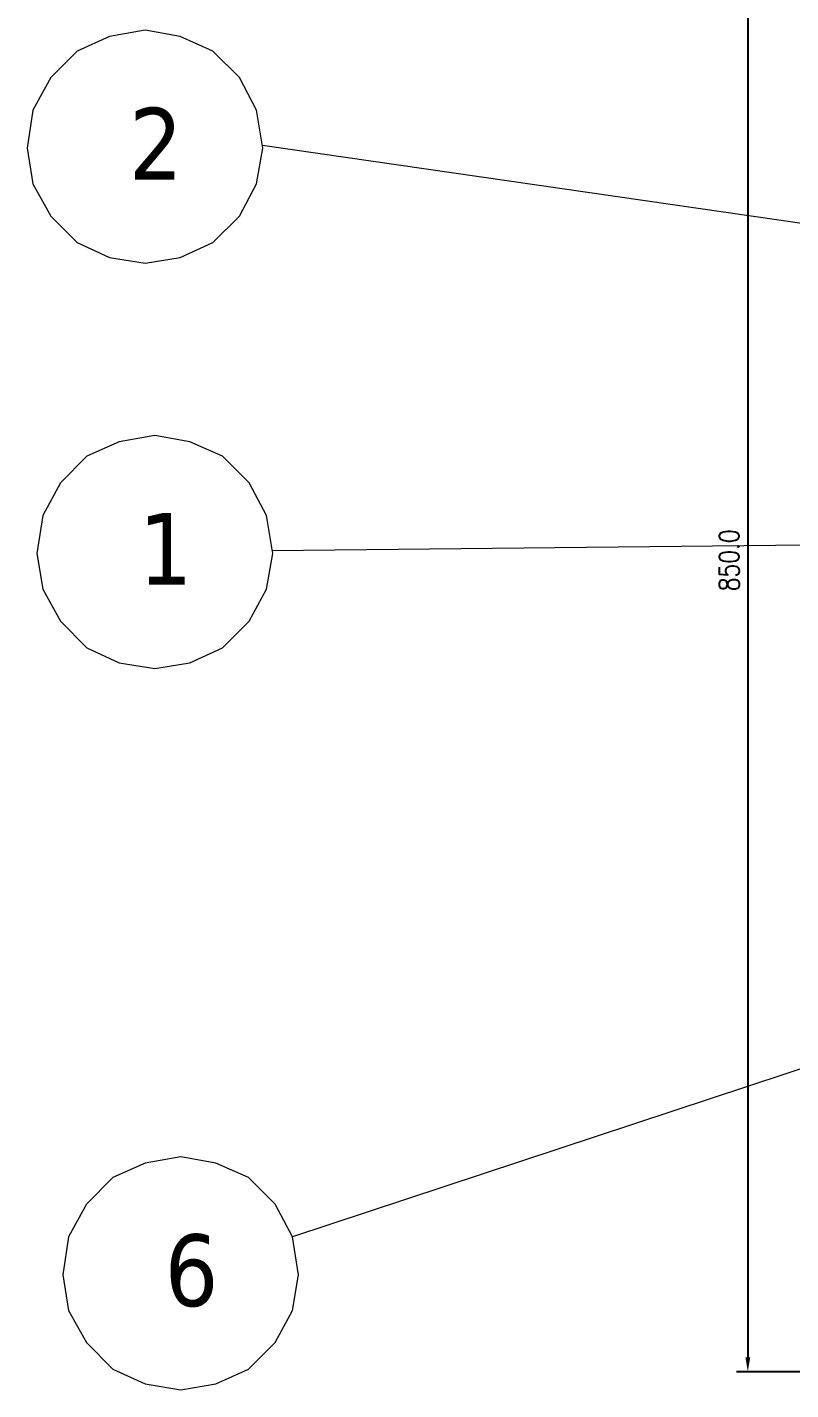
# Model space of a CAD drawing. Header units: millimetres. Extents: x 13152 to 35294, y -6229 to 54471.
# Drawn here: x 27601 to 28001, y 52057 to 52771 of the extents above; entities that cross this region are included whole.
import ezdxf

# ---------------------------------------------------------------- set-up
doc = ezdxf.new("R2010")
doc.units = ezdxf.units.MM
doc.header["$LTSCALE"] = 4
doc.layers.add('标注、文本', color=3, linetype='Continuous', lineweight=25)
doc.layers.add('铁心', color=3, linetype='Continuous', lineweight=0)
doc.styles.add('Tahoma$001', font='tahoma.ttf', dxfattribs={"height": 2.159784})
doc.styles.add('TH_GBDIM', font='romans.shx', dxfattribs={"width": 0.8, "bigfont": 'gbcbig.shx'})
doc.dimstyles.new('TH_GBDIM1', dxfattribs={"dimscale": 3, "dimtxt": 3.5, "dimasz": 2.5, "dimexe": 2, "dimexo": 0, "dimgap": 1.5, "dimtad": 1, "dimdec": 1, "dimzin": 0, "dimdsep": 46, "dimtxsty": 'TH_GBDIM', "dimcen": 2.5, "dimclrd": 3, "dimclre": 256, "dimclrt": 2, "dimadec": 0, "dimazin": 0, "dimtfac": 0.714286, "dimtdec": 1, "dimtmove": 0, "dimatfit": 3, "dimfxl": 0, "dimtzin": 0, "dimlwd": -1, "dimlwe": -1, "dimarcsym": 0})

# ---------------------------------------------------------------- blocks, each defined once
blk = doc.blocks.new('*D220')
at = {"layer": 'Defpoints', "color": 0}
for p in [(28151.61, 52916.39), (27978.7, 52066.39), (28109.11, 52066.39)]:
    blk.add_point(p, dxfattribs=at)
at = {"layer": '标注、文本'}
for p, q in [((28151.61, 52916.39), (27972.7, 52916.39)), ((28109.11, 52066.39), (27972.7, 52066.39))]:
    blk.add_line(p, q, dxfattribs=at)
at = {"layer": '标注、文本', "color": 3}
blk.add_line((27978.7, 52908.89), (27978.7, 52073.89), dxfattribs=at)
for points in [[(27977.45, 52908.89), (27979.95, 52908.89), (27978.7, 52916.39)], [(27977.45, 52073.89), (27979.95, 52073.89), (27978.7, 52066.39)]]:
    blk.add_solid(points, dxfattribs=at)
at = {"layer": '标注、文本', "color": 2, "insert": (27968.95, 52491.39), "char_height": 10.5, "attachment_point": 5, "rotation": 90, "style": 'TH_GBDIM'}
blk.add_mtext('850.0', dxfattribs=at)

msp = doc.modelspace()

# ---------------------------------------------------------------- linework, layer by layer
at = {"layer": '铁心', "lineweight": 13}
for points in [[(27724.72, 52707.21), (27721.41, 52727.08), (27712.37, 52744.25), (27698.52, 52758.11), (27681.35, 52765.64), (27662.98, 52768.95), (27644.3, 52765.64), (27627.44, 52758.11), (27613.58, 52744.25), (27604.24, 52727.08), (27601.23, 52707.21), (27604.24, 52688.53), (27613.58, 52671.67), (27627.44, 52657.81), (27644.3, 52649.98), (27662.98, 52646.97), (27681.35, 52649.98), (27698.52, 52657.81), (27712.37, 52671.67), (27721.41, 52688.53)], [(27729.8, 52494.98), (27726.48, 52514.86), (27717.45, 52532.02), (27703.59, 52545.88), (27686.42, 52553.41), (27668.05, 52556.72), (27649.38, 52553.41), (27632.51, 52545.88), (27618.66, 52532.02), (27609.32, 52514.86), (27606.31, 52494.98), (27609.32, 52476.3), (27618.66, 52459.44), (27632.51, 52445.58), (27649.38, 52437.75), (27668.05, 52434.74), (27686.42, 52437.75), (27703.59, 52445.58), (27717.45, 52459.44), (27726.48, 52476.3)], [(27743.41, 52117.17), (27740.1, 52137.05), (27731.06, 52154.22), (27717.21, 52168.07), (27700.04, 52175.6), (27681.67, 52178.92), (27662.99, 52175.6), (27646.13, 52168.07), (27632.27, 52154.22), (27622.93, 52137.05), (27619.92, 52117.17), (27622.93, 52098.5), (27632.27, 52081.63), (27646.13, 52067.78), (27662.99, 52059.95), (27681.67, 52056.93), (27700.04, 52059.95), (27717.21, 52067.78), (27731.06, 52081.63), (27740.1, 52098.5)]]:
    msp.add_lwpolyline(points, close=True, dxfattribs=at)
for points in [[(28436.92, 52605.6), (27724.49, 52708.57), (27724.49, 52708.57)], [(28339.37, 52502.71), (27729.57, 52496.34), (27729.57, 52496.34)], [(28456.29, 52373.55), (27740.1, 52137.05), (27740.1, 52137.05)]]:
    msp.add_lwpolyline(points, dxfattribs=at)

# ---------------------------------------------------------------- texts
at = {"layer": '铁心', "lineweight": 13, "style": 'Tahoma$001'}
for s, p in [('2', (27654.49, 52690.78)), ('1', (27659.57, 52478.55)), ('6', (27673.18, 52100.75))]:
    msp.add_text(s, height=37.59, dxfattribs=at).set_placement(p)

# ---------------------------------------------------------------- dimensions: what is measured, and where the dimension line sits
at = {"layer": '标注、文本'}
dim = msp.add_linear_dim(base=(27978.7, 52066.39), p1=(28151.61, 52916.39), p2=(28109.11, 52066.39), angle=90, dimstyle='TH_GBDIM1', dxfattribs=at)
dim.commit()
dim.dimension.update_dxf_attribs({"geometry": '*D220', "text_midpoint": (27968.95, 52491.39)})

doc.saveas('drawing.dxf')
